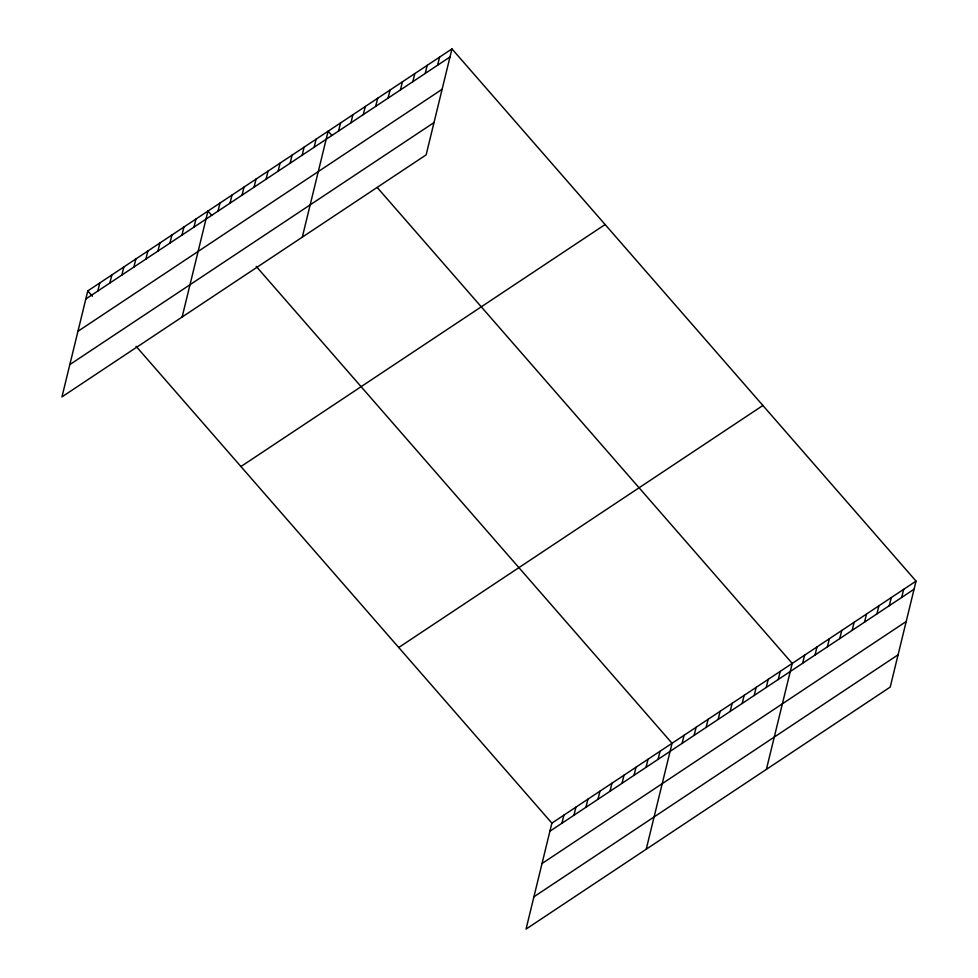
<?xml version="1.0" encoding="UTF-8"?>
<svg xmlns="http://www.w3.org/2000/svg" width="978" height="978" viewBox="0 0 978 978"><rect width="100%" height="100%" fill="white"/><g stroke="black" fill="none" stroke-linecap="round" stroke-linejoin="round"><path stroke-width="1.47" d="M451.958 48.9L87.788 290.918L61.956 396.885L426.127 154.866L451.958 48.9L916.044 581.115L890.212 687.082L526.042 929.1L551.873 823.134L916.044 581.115M97.824 291.028L99.805 282.923M109.842 283.033L111.822 274.94M121.859 275.05L123.839 266.957M133.876 267.067L135.856 258.962M145.893 259.072L147.874 250.979M157.91 251.089L159.891 242.996M169.927 243.106L171.908 235.013M181.957 235.123L183.925 227.018M193.974 227.128L195.942 219.035M182.128 317.019L207.959 211.052L211.676 215.307M218.008 211.162L219.977 203.057M230.026 203.167L231.994 195.074M242.043 195.184L244.011 187.091M254.06 187.201L256.028 179.108M266.077 179.218L268.045 171.113M278.094 171.223L280.063 163.13M290.111 163.24L292.08 155.147M302.129 155.257L304.097 147.152M314.146 147.262L316.114 139.169M302.3 237.153L328.131 131.186L331.848 135.441M338.547 131.052L340.515 122.959M350.931 122.825L352.899 114.732M363.303 114.597L365.283 106.504M375.686 106.37L377.667 98.265M388.07 98.142L390.051 90.037M400.454 89.915L402.423 81.81M412.838 81.687L414.806 73.582M425.222 73.448L427.19 65.355M437.594 65.22L439.574 57.127M561.922 823.244L563.89 815.151M573.939 815.261L575.908 807.156M585.956 807.266L587.925 799.173M597.974 799.283L599.942 791.19M609.991 791.3L611.959 783.207M622.008 783.317L623.988 775.212M634.025 775.322L636.006 767.229M646.042 767.339L648.023 759.246M658.06 759.356L660.04 751.251M646.226 849.234L672.057 743.268L256.224 266.395M682.094 743.378L684.074 735.285M694.111 735.395L696.091 727.302M706.128 727.412L708.109 719.307M718.145 719.417L720.126 711.324M730.163 711.434L732.143 703.341M742.18 703.451L744.16 695.346M754.209 695.456L756.177 687.363M766.226 687.473L768.195 679.38M778.243 679.49L780.212 671.397M766.397 769.368L792.229 663.402L377.325 187.605M802.632 663.267L804.613 655.174M815.016 655.04L816.997 646.947M827.4 646.813L829.381 638.72M839.784 638.585L841.752 630.492M852.168 630.358L854.136 622.265M864.552 622.13L866.52 614.037M876.924 613.903L878.904 605.81M889.308 605.675L891.288 597.582M901.692 597.448L903.672 589.343M85.807 299.011L449.978 56.993M77.934 331.31L442.105 89.291M69.829 364.586L434 122.568M240.93 466.543L605.101 224.537M398.731 647.497L762.901 405.491M549.905 831.227L914.075 589.221M542.032 863.525L906.203 621.519M533.915 896.802L898.085 654.795M87.788 290.918L92.421 296.236M136.052 346.261L551.873 823.134"/></g></svg>
